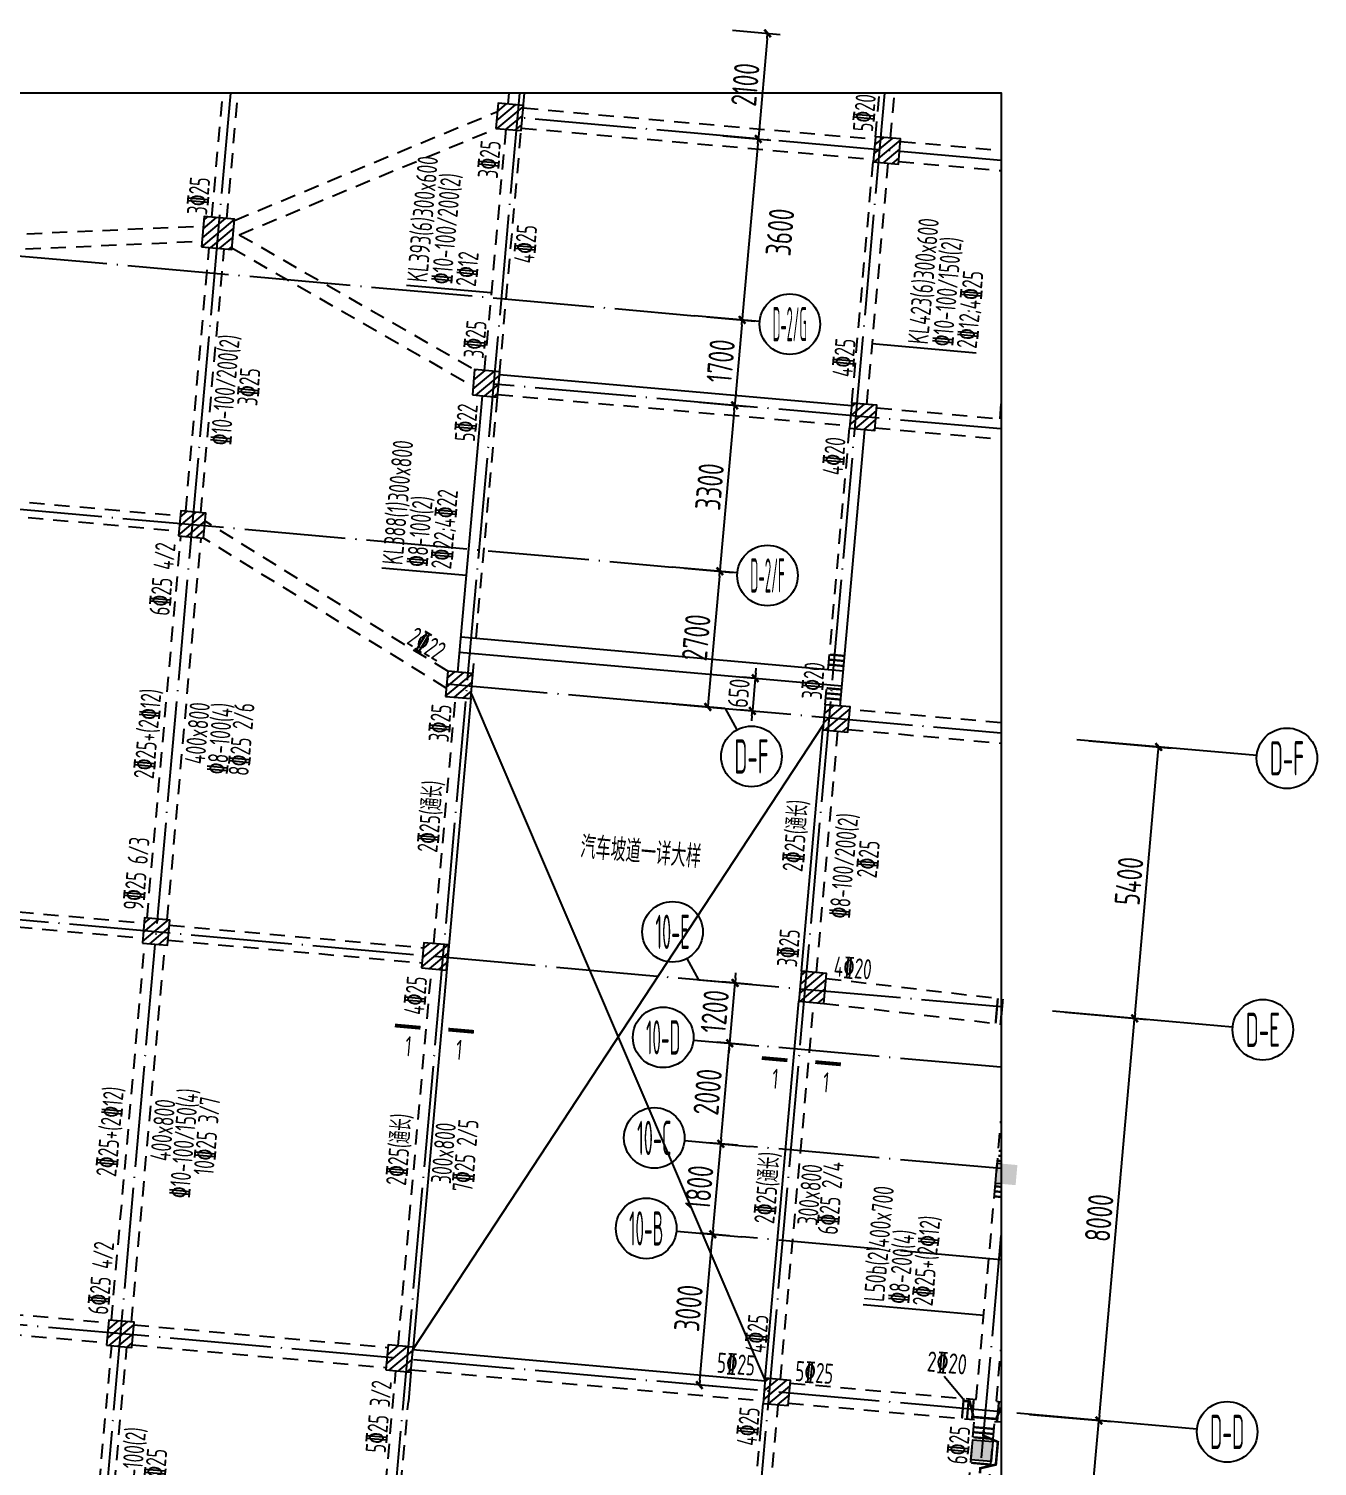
# Model space of a CAD drawing. Header units: millimetres. Extents: x 64473 to 386235, y 427387 to 703525.
# Drawn here: x 88134 to 113651, y 451063 to 479548 of the extents above; entities that cross this region are included whole.
import ezdxf
from ezdxf.enums import TextEntityAlignment as Align

# ---------------------------------------------------------------- set-up
doc = ezdxf.new("R2010")
doc.units = ezdxf.units.MM
doc.header["$LTSCALE"] = 100
doc.header["$PDMODE"] = 35
doc.header["$PDSIZE"] = 200
doc.linetypes.add('3', pattern=[5, 3, -2])
doc.linetypes.add('DOTE', pattern=[2.42, 2, -0.2, 0.02, -0.2])
for name, color, linetype in [('B-DIM', 1, 'Continuous'), ('B-TEXT', 7, 'Continuous'), ('B-开洞', 7, 'Continuous'), ('COLU', 7, 'Continuous'), ('colu-1层', 6, 'Continuous'), ('h填实-1层', 254, 'Continuous'), ('h斜线-柱', 7, 'Continuous'), ('L-AXIS', 3, 'Continuous'), ('L-dote', 253, 'DOTE'), ('L-TEXT', 6, 'Continuous'), ('L-吊筋', 1, 'Continuous'), ('L-箍筋', 1, 'Continuous'), ('垂直标注', 31, 'Continuous'), ('垂直钢筋', 27, 'Continuous'), ('层12000', 54, 'Continuous'), ('梁', 4, 'Continuous'), ('梁虚线', 4, '3'), ('水平标注', 2, 'Continuous'), ('水平钢筋', 30, 'Continuous')]:
    doc.layers.add(name, color=color, linetype=linetype)
doc.styles.add('_TCH_AXIS', font='tssdeng.shx', dxfattribs={"width": 0.7, "bigfont": 'tssdchn.shx'})
doc.styles.add('COMPLEX', font='tssdeng.shx', dxfattribs={"width": 0.7, "bigfont": 'tssdchn.shx'})
doc.styles.get("Standard").update_dxf_attribs({"font": 'tssdeng.shx', "width": 0.7, "bigfont": 'tssdchn.shx'})
doc.styles.add('TSSD_Dimension', font='Tssdeng.shx', dxfattribs={"width": 0.7, "bigfont": 'tssdchn.shx'})
doc.dimstyles.new('TSSD_100_100$0', dxfattribs={"dimtxt": 300, "dimasz": 100, "dimexe": 250, "dimexo": 250, "dimgap": 100, "dimtad": 1, "dimdec": 0, "dimzin": 0, "dimdsep": 46, "dimtxsty": 'TSSD_Dimension', "dimblk": '_tsdbk', "dimblk1": '_tsdbk', "dimblk2": '_tsdbk', "dimsah": 1, "dimcen": 0, "dimclrt": 7, "dimadec": 0, "dimazin": 0, "dimtfac": 1, "dimtdec": 0, "dimtix": 1, "dimtmove": 2, "dimatfit": 3, "dimldrblk": '_tsdbk', "dimfxl": 1, "dimtolj": 1, "dimtzin": 0, "dimarcsym": 0})
pattern_1 = [(39.931646, (-659548.43, -374800.4), (-81.517904, 97.384965), [])]

# ---------------------------------------------------------------- blocks, each defined once
blk = doc.blocks.new('_tsdbk')
blk.add_line((-1, 0), (0, 0))
at = {"const_width": 0.5}
blk.add_lwpolyline([(-0.7, -0.7), (0.7, 0.7)], dxfattribs=at)
blk = doc.blocks.new('*D850')
at = {"layer": 'B-DIM', "color": 0, "lineweight": -2}
for p, q in [((102494, 466680), (102272, 466700)), ((102521, 466678), (102464, 466030)), ((102530, 466777), (102539, 466877)), ((102437, 466033), (102215, 466052)), ((102455, 465931), (102446, 465831))]:
    blk.add_line(p, q, dxfattribs=at)
at = {"layer": 'Defpoints', "color": 0}
for p in [(102743, 466658), (102464, 466030), (102686, 466011)]:
    blk.add_point(p, dxfattribs=at)
at = {"layer": 'B-DIM', "color": 0, "lineweight": -2, "xscale": 100, "yscale": 100, "zscale": 100}
for p, rotation in [((102521, 466678), 264.9316457874016), ((102464, 466030), 84.9316457874016)]:
    blk.add_blockref('_tsdbk', p, dxfattribs=dict(at, rotation=rotation))
at = {"layer": 'B-DIM', "color": 7, "insert": (102194, 466381), "char_height": 400, "attachment_point": 5, "rotation": 84.9316, "style": 'TSSD_Dimension'}
blk.add_mtext('\\A1;650', dxfattribs=at)
blk = doc.blocks.new('*D854')
at = {"layer": 'Defpoints', "color": 0}
for p in [(102122, 460640), (102699, 460588), (102593, 459393)]:
    blk.add_point(p, dxfattribs=at)
at = {"layer": 'L-AXIS', "color": 0, "lineweight": -2}
for p, q in [((102450, 460610), (101873, 460662)), ((102016, 459444), (102122, 460640)), ((102130, 460739), (102139, 460839)), ((102344, 459415), (101767, 459466)), ((102007, 459345), (101998, 459245))]:
    blk.add_line(p, q, dxfattribs=at)
at = {"layer": 'L-AXIS', "color": 0, "lineweight": -2, "xscale": 100, "yscale": 100, "zscale": 100}
for p, rotation in [((102122, 460640), 264.9316457892388), ((102016, 459444), 84.93164578923876)]:
    blk.add_blockref('_tsdbk', p, dxfattribs=dict(at, rotation=rotation))
at = {"layer": 'L-AXIS', "color": 7, "insert": (101720, 460073), "char_height": 500, "attachment_point": 5, "rotation": 84.9316, "style": 'TSSD_Dimension'}
blk.add_mtext('\\A1;1200', dxfattribs=at)
blk = doc.blocks.new('_AXISO')
blk.add_circle((0, 0), 0.5)
at = {"layer": 'B-TEXT', "style": 'COMPLEX', "width": 1.450893}
blk.add_attdef('A', text='', height=0.56, dxfattribs=at).set_placement((0.249375, -0.28), (0.749375, -0.28), align=Align.FIT)
blk = doc.blocks.new('*D860')
at = {"layer": 'Defpoints', "color": 0}
for p in [(101839, 457452), (102416, 457401), (102257, 455608)]:
    blk.add_point(p, dxfattribs=at)
at = {"layer": 'L-AXIS', "color": 0, "lineweight": -2}
for p, q in [((102167, 457423), (101590, 457474)), ((101689, 455759), (101830, 457352)), ((102008, 455630), (101431, 455681))]:
    blk.add_line(p, q, dxfattribs=at)
at = {"layer": 'L-AXIS', "color": 0, "lineweight": -2, "xscale": 100, "yscale": 100, "zscale": 100}
for p, rotation in [((101839, 457452), 84.93164578923876), ((101680, 455659), 264.9316457892388)]:
    blk.add_blockref('_tsdbk', p, dxfattribs=dict(at, rotation=rotation))
at = {"layer": 'L-AXIS', "color": 7, "insert": (101411, 456586), "char_height": 500, "attachment_point": 5, "rotation": 84.9316, "style": 'TSSD_Dimension'}
blk.add_mtext('\\A1;1800', dxfattribs=at)
blk = doc.blocks.new('*D861')
at = {"layer": 'Defpoints', "color": 0}
for p in [(101680, 455659), (102257, 455608), (101992, 452620)]:
    blk.add_point(p, dxfattribs=at)
at = {"layer": 'L-AXIS', "color": 0, "lineweight": -2}
for p, q in [((101424, 452770), (101671, 455559)), ((102008, 455630), (101431, 455681)), ((101743, 452642), (101166, 452693))]:
    blk.add_line(p, q, dxfattribs=at)
at = {"layer": 'L-AXIS', "color": 0, "lineweight": -2, "xscale": 100, "yscale": 100, "zscale": 100}
for p, rotation in [((101680, 455659), 84.93164578923876), ((101415, 452671), 264.9316457892388)]:
    blk.add_blockref('_tsdbk', p, dxfattribs=dict(at, rotation=rotation))
at = {"layer": 'L-AXIS', "color": 7, "insert": (101199, 454196), "char_height": 500, "attachment_point": 5, "rotation": 84.9316, "style": 'TSSD_Dimension'}
blk.add_mtext('\\A1;3000', dxfattribs=at)
blk = doc.blocks.new('*D862')
at = {"layer": 'Defpoints', "color": 0}
for p in [(102016, 459444), (102593, 459393), (102416, 457401)]:
    blk.add_point(p, dxfattribs=at)
at = {"layer": 'L-AXIS', "color": 0, "lineweight": -2}
for p, q in [((102344, 459415), (101767, 459466)), ((101848, 457552), (102007, 459345)), ((102167, 457423), (101590, 457474))]:
    blk.add_line(p, q, dxfattribs=at)
at = {"layer": 'L-AXIS', "color": 0, "lineweight": -2, "xscale": 100, "yscale": 100, "zscale": 100}
for p, rotation in [((102016, 459444), 84.93164578923876), ((101839, 457452), 264.9316457892388)]:
    blk.add_blockref('_tsdbk', p, dxfattribs=dict(at, rotation=rotation))
at = {"layer": 'L-AXIS', "color": 7, "insert": (101579, 458479), "char_height": 500, "attachment_point": 5, "rotation": 84.9316, "style": 'TSSD_Dimension'}
blk.add_mtext('\\A1;2000', dxfattribs=at)
blk = doc.blocks.new('*D863')
at = {"layer": 'Defpoints', "color": 0}
for p in [(101633, 477448), (101315, 473862), (102262, 473779)]:
    blk.add_point(p, dxfattribs=at)
at = {"layer": 'L-AXIS', "color": 0, "lineweight": -2}
for p, q in [((101882, 477426), (102829, 477342)), ((102571, 477265), (102271, 473878)), ((101564, 473840), (102511, 473756))]:
    blk.add_line(p, q, dxfattribs=at)
at = {"layer": 'L-AXIS', "color": 0, "lineweight": -2, "xscale": 100, "yscale": 100, "zscale": 100}
for p, rotation in [((102580, 477364), 84.93164578923876), ((102262, 473779), 264.9316457892388)]:
    blk.add_blockref('_tsdbk', p, dxfattribs=dict(at, rotation=rotation))
at = {"layer": 'L-AXIS', "color": 7, "insert": (103011, 475518), "char_height": 500, "attachment_point": 5, "rotation": 84.9316, "style": 'TSSD_Dimension'}
blk.add_mtext('\\A1;3600', dxfattribs=at)
blk = doc.blocks.new('*D864')
at = {"layer": 'Defpoints', "color": 0}
for p in [(100873, 468882), (100635, 466193), (101582, 466109)]:
    blk.add_point(p, dxfattribs=at)
at = {"layer": 'L-AXIS', "color": 0, "lineweight": -2}
for p, q in [((101122, 468860), (102069, 468776)), ((101811, 468698), (101591, 466208)), ((100884, 466171), (101831, 466087))]:
    blk.add_line(p, q, dxfattribs=at)
at = {"layer": 'L-AXIS', "color": 0, "lineweight": -2, "xscale": 100, "yscale": 100, "zscale": 100}
for p, rotation in [((101820, 468798), 84.93164578923876), ((101582, 466109), 264.9316457892388)]:
    blk.add_blockref('_tsdbk', p, dxfattribs=dict(at, rotation=rotation))
at = {"layer": 'L-AXIS', "color": 7, "insert": (101352, 467484), "char_height": 500, "attachment_point": 5, "rotation": 84.9316, "style": 'TSSD_Dimension'}
blk.add_mtext('\\A1;2700', dxfattribs=at)
blk = doc.blocks.new('*D865')
at = {"layer": 'Defpoints', "color": 0}
for p in [(101315, 473862), (101165, 472169), (102112, 472085)]:
    blk.add_point(p, dxfattribs=at)
at = {"layer": 'L-AXIS', "color": 0, "lineweight": -2}
for p, q in [((101564, 473840), (102511, 473756)), ((102253, 473679), (102121, 472185)), ((101414, 472147), (102361, 472063))]:
    blk.add_line(p, q, dxfattribs=at)
at = {"layer": 'L-AXIS', "color": 0, "lineweight": -2, "xscale": 100, "yscale": 100, "zscale": 100}
for p, rotation in [((102262, 473779), 84.93164578923876), ((102112, 472085), 264.9316457892388)]:
    blk.add_blockref('_tsdbk', p, dxfattribs=dict(at, rotation=rotation))
at = {"layer": 'L-AXIS', "color": 7, "insert": (101838, 472963), "char_height": 500, "attachment_point": 5, "rotation": 84.9316, "style": 'TSSD_Dimension'}
blk.add_mtext('\\A1;1700', dxfattribs=at)
blk = doc.blocks.new('*D866')
at = {"layer": 'Defpoints', "color": 0}
for p in [(101165, 472169), (100873, 468882), (101820, 468798)]:
    blk.add_point(p, dxfattribs=at)
at = {"layer": 'L-AXIS', "color": 0, "lineweight": -2}
for p, q in [((101414, 472147), (102361, 472063)), ((102103, 471986), (101829, 468898)), ((101122, 468860), (102069, 468776))]:
    blk.add_line(p, q, dxfattribs=at)
at = {"layer": 'L-AXIS', "color": 0, "lineweight": -2, "xscale": 100, "yscale": 100, "zscale": 100}
for p, rotation in [((102112, 472085), 84.93164578923876), ((101820, 468798), 264.9316457892388)]:
    blk.add_blockref('_tsdbk', p, dxfattribs=dict(at, rotation=rotation))
at = {"layer": 'L-AXIS', "color": 7, "insert": (101617, 470473), "char_height": 500, "attachment_point": 5, "rotation": 84.9316, "style": 'TSSD_Dimension'}
blk.add_mtext('\\A1;3300', dxfattribs=at)
blk = doc.blocks.new('*D867')
at = {"layer": 'Defpoints', "color": 0}
for p in [(101819, 479540), (101633, 477448), (102580, 477364)]:
    blk.add_point(p, dxfattribs=at)
at = {"layer": 'L-AXIS', "color": 0, "lineweight": -2}
for p, q in [((102068, 479518), (103015, 479434)), ((102757, 479357), (102589, 477464)), ((101882, 477426), (102829, 477342))]:
    blk.add_line(p, q, dxfattribs=at)
at = {"layer": 'L-AXIS', "color": 0, "lineweight": -2, "xscale": 100, "yscale": 100, "zscale": 100}
for p, rotation in [((102765, 479456), 84.93164578923876), ((102580, 477364), 264.9316457892388)]:
    blk.add_blockref('_tsdbk', p, dxfattribs=dict(at, rotation=rotation))
at = {"layer": 'L-AXIS', "color": 7, "insert": (102324, 478441), "char_height": 500, "attachment_point": 5, "rotation": 84.9316, "style": 'TSSD_Dimension'}
blk.add_mtext('\\A1;2100', dxfattribs=at)
blk = doc.blocks.new('*D889')
at = {"layer": 'Defpoints', "color": 0}
for p in [(108887, 465460), (110511, 465316), (108410, 460081)]:
    blk.add_point(p, dxfattribs=at)
at = {"layer": 'L-AXIS', "color": 0, "lineweight": -2}
for p, q in [((109137, 465438), (110760, 465294)), ((110042, 460037), (110502, 465217)), ((108659, 460059), (110283, 459915))]:
    blk.add_line(p, q, dxfattribs=at)
at = {"layer": 'L-AXIS', "color": 0, "lineweight": -2, "xscale": 100, "yscale": 100, "zscale": 100}
for p, rotation in [((110511, 465316), 84.93164578923876), ((110034, 459938), 264.9316457892388)]:
    blk.add_blockref('_tsdbk', p, dxfattribs=dict(at, rotation=rotation))
at = {"layer": 'L-AXIS', "color": 7, "insert": (109923, 462658), "char_height": 500, "attachment_point": 5, "rotation": 84.9316, "style": 'TSSD_Dimension'}
blk.add_mtext('\\A1;5400', dxfattribs=at)
blk = doc.blocks.new('*D890')
at = {"layer": 'Defpoints', "color": 0}
for p in [(108410, 460081), (110034, 459938), (107704, 452113)]:
    blk.add_point(p, dxfattribs=at)
at = {"layer": 'L-AXIS', "color": 0, "lineweight": -2}
for p, q in [((108659, 460059), (110283, 459915)), ((109336, 452068), (110025, 459838)), ((107953, 452091), (109576, 451947))]:
    blk.add_line(p, q, dxfattribs=at)
at = {"layer": 'L-AXIS', "color": 0, "lineweight": -2, "xscale": 100, "yscale": 100, "zscale": 100}
for p, rotation in [((110034, 459938), 84.93164578923876), ((109327, 451969), 264.9316457892388)]:
    blk.add_blockref('_tsdbk', p, dxfattribs=dict(at, rotation=rotation))
at = {"layer": 'L-AXIS', "color": 7, "insert": (109332, 455984), "char_height": 500, "attachment_point": 5, "rotation": 84.9316, "style": 'TSSD_Dimension'}
blk.add_mtext('\\A1;8000', dxfattribs=at)
blk = doc.blocks.new('*D891')
at = {"layer": 'Defpoints', "color": 0}
for p in [(107704, 452113), (109327, 451969), (107240, 446883)]:
    blk.add_point(p, dxfattribs=at)
at = {"layer": 'L-AXIS', "color": 0, "lineweight": -2}
for p, q in [((107953, 452091), (109576, 451947)), ((108872, 446839), (109318, 451869)), ((107489, 446861), (109112, 446717))]:
    blk.add_line(p, q, dxfattribs=at)
at = {"layer": 'L-AXIS', "color": 0, "lineweight": -2, "xscale": 100, "yscale": 100, "zscale": 100}
for p, rotation in [((109327, 451969), 84.93164578923876), ((108863, 446739), 264.9316457892388)]:
    blk.add_blockref('_tsdbk', p, dxfattribs=dict(at, rotation=rotation))
at = {"layer": 'L-AXIS', "color": 7, "insert": (108746, 449385), "char_height": 500, "attachment_point": 5, "rotation": 84.9316, "style": 'TSSD_Dimension'}
blk.add_mtext('\\A1;5250', dxfattribs=at)

msp = doc.modelspace()

# ---------------------------------------------------------------- hatches: boundary and pattern name
at = {"layer": 'h填实-1层'}
for points in [[(107677.1, 456633), (107278.6, 456668.3), (107314, 457066.7), (107712.4, 457031.4)], [(107191.2, 451154.5), (106792.7, 451189.8), (106828.1, 451588.2), (107226.5, 451552.9)]]:
    msp.add_hatch(color=256, dxfattribs=at).paths.add_polyline_path(points)
at = {"layer": 'h斜线-柱'}
h = msp.add_hatch(dxfattribs=at)
h.set_pattern_fill('ANSI31', color=256, scale=40, angle=-5.06835, style=0)
h.set_pattern_definition([(39.931646, (-667019.1, -374137.81), (-81.517904, 97.384965), [])])
h.paths.add_polyline_path([(97386.8, 477574), (97884.9, 477529.9), (97929.1, 478027.9), (97431, 478072.1)])
h = msp.add_hatch(dxfattribs=at)
h.set_pattern_fill('ANSI31', color=256, scale=40, angle=-5.06835, style=0)
h.set_pattern_definition(pattern_1)
h.paths.add_polyline_path([(104857.5, 476911.5), (105355.6, 476867.3), (105399.7, 477365.3), (104901.7, 477409.5)])
h = msp.add_hatch(dxfattribs=at)
h.set_pattern_fill('ANSI31', color=256, scale=40, angle=-5.06835, style=0)
h.set_pattern_definition([(39.931646, (-192021.11, -51652.96), (-81.517904, 97.384965), [])])
h.paths.add_polyline_path([(91557, 475229.9), (92154.6, 475176.9), (92207.6, 475774.6), (91610, 475827.6)])
h = msp.add_hatch(dxfattribs=at)
h.set_pattern_fill('ANSI31', color=256, scale=40, angle=-5.06835, style=0)
h.set_pattern_definition(pattern_1)
h.paths.add_polyline_path([(96918.6, 472294.8), (97416.7, 472250.6), (97460.8, 472748.6), (96962.8, 472792.8)])
h = msp.add_hatch(dxfattribs=at)
h.set_pattern_fill('ANSI31', color=256, scale=40, angle=-5.06835, style=0)
h.set_pattern_definition(pattern_1)
h.paths.add_polyline_path([(104389.3, 471632.2), (104887.3, 471588), (104931.5, 472086.1), (104433.5, 472130.2)])
h = msp.add_hatch(dxfattribs=at)
h.set_pattern_fill('ANSI31', color=256, scale=40, angle=-5.06835, style=0)
h.set_pattern_definition(pattern_1)
h.paths.add_polyline_path([(91098.8, 469498), (91596.8, 469453.8), (91641, 469951.9), (91143, 469996)])
h = msp.add_hatch(dxfattribs=at)
h.set_pattern_fill('ANSI31', color=256, scale=40, angle=-5.06835, style=0)
h.set_pattern_definition(pattern_1)
h.paths.add_polyline_path([(96388.6, 466318.2), (96886.6, 466274.1), (96930.8, 466772.1), (96432.7, 466816.3)])
h = msp.add_hatch(dxfattribs=at)
h.set_pattern_fill('ANSI31', color=256, scale=40, angle=-5.06835, style=0)
h.set_pattern_definition(pattern_1)
h.paths.add_polyline_path([(103859.2, 465655.6), (104357.3, 465611.5), (104401.5, 466109.5), (103903.4, 466153.7)])
h = msp.add_hatch(dxfattribs=at)
h.set_pattern_fill('ANSI31', color=256, scale=40, angle=-5.06835, style=0)
h.set_pattern_definition(pattern_1)
h.paths.add_polyline_path([(90383.2, 461429.6), (90881.2, 461385.5), (90925.4, 461883.5), (90427.4, 461927.7)])
h = msp.add_hatch(dxfattribs=at)
h.set_pattern_fill('ANSI31', color=256, scale=40, angle=-5.06835, style=0)
h.set_pattern_definition(pattern_1)
h.paths.add_polyline_path([(95911.5, 460939.3), (96409.5, 460895.2), (96453.7, 461393.2), (95955.7, 461437.4)])
h = msp.add_hatch(dxfattribs=at)
h.set_pattern_fill('ANSI31', color=256, scale=40, angle=-5.06835, style=0)
h.set_pattern_definition(pattern_1)
h.paths.add_polyline_path([(103382.2, 460276.8), (103880.2, 460232.6), (103933.2, 460830.2), (103435.2, 460874.4)])
h = msp.add_hatch(dxfattribs=at)
h.set_pattern_fill('ANSI31', color=256, scale=40, angle=-5.06835, style=0)
h.set_pattern_definition(pattern_1)
h.paths.add_polyline_path([(89676.4, 453460.9), (90174.5, 453416.8), (90218.7, 453914.8), (89720.6, 453959)])
h = msp.add_hatch(dxfattribs=at)
h.set_pattern_fill('ANSI31', color=256, scale=40, angle=-5.06835, style=0)
h.set_pattern_definition(pattern_1)
h.paths.add_polyline_path([(95204.7, 452970.6), (95702.8, 452926.4), (95747, 453424.5), (95248.9, 453468.7)])
h = msp.add_hatch(dxfattribs=at)
h.set_pattern_fill('ANSI31', color=256, scale=40, angle=-5.06835, style=0)
h.set_pattern_definition(pattern_1)
h.paths.add_polyline_path([(102675.4, 452308), (103173.5, 452263.9), (103217.6, 452761.9), (102719.6, 452806.1)])

# ---------------------------------------------------------------- linework, layer by layer
at = {"layer": 'B-开洞'}
for p, q in [((96895.6, 466373.6), (102714.9, 452756.3)), ((103868.1, 465755.3), (95742.5, 453374.7))]:
    msp.add_line(p, q, dxfattribs=at)
at = {"layer": 'COLU'}
for points in [[(97386.8, 477574), (97884.9, 477529.9), (97929.1, 478027.9), (97431, 478072.1)], [(104857.5, 476911.5), (105355.6, 476867.3), (105399.7, 477365.3), (104901.7, 477409.5)], [(91557, 475229.9), (92154.6, 475176.9), (92207.6, 475774.6), (91610, 475827.6)], [(96918.6, 472294.8), (97416.7, 472250.6), (97460.8, 472748.6), (96962.8, 472792.8)], [(104389.3, 471632.2), (104887.3, 471588), (104931.5, 472086.1), (104433.5, 472130.2)], [(91098.8, 469498), (91596.8, 469453.8), (91641, 469951.9), (91143, 469996)], [(96388.6, 466318.2), (96886.6, 466274.1), (96930.8, 466772.1), (96432.7, 466816.3)], [(103859.2, 465655.6), (104357.3, 465611.5), (104401.5, 466109.5), (103903.4, 466153.7)], [(90383.2, 461429.6), (90881.2, 461385.5), (90925.4, 461883.5), (90427.4, 461927.7)], [(95911.5, 460939.3), (96409.5, 460895.2), (96453.7, 461393.2), (95955.7, 461437.4)], [(103382.2, 460276.8), (103880.2, 460232.6), (103933.2, 460830.2), (103435.2, 460874.4)], [(89676.4, 453460.9), (90174.5, 453416.8), (90218.7, 453914.8), (89720.6, 453959)], [(95204.7, 452970.6), (95702.8, 452926.4), (95747, 453424.5), (95248.9, 453468.7)], [(102675.4, 452308), (103173.5, 452263.9), (103217.6, 452761.9), (102719.6, 452806.1)]]:
    msp.add_lwpolyline(points, close=True, dxfattribs=at)
at = {"layer": 'colu-1层'}
msp.add_lwpolyline([(107387.6, 456658.6), (107278.6, 456668.3), (107314, 457066.7), (107387.6, 457060.2)], dxfattribs=at)
msp.add_lwpolyline([(107191.2, 451154.5), (106792.7, 451189.8), (106828.1, 451588.2), (107226.5, 451552.9)], close=True, dxfattribs=at)
at = {"layer": 'L-AXIS'}
for p, q in [((102608, 473747.8), (101315.1, 473862.5)), ((102166.2, 468767.4), (100873.3, 468882)), ((101927.7, 466077.9), (100634.8, 466192.6)), ((101927.7, 466077.9), (102158.4, 465655.1)), ((112452.9, 465144.2), (108887.5, 465460.4)), ((101401.8, 460703.4), (101171, 461126.2)), ((101401.8, 460703.4), (102699.1, 460588.3)), ((111975.8, 459765.3), (108410.4, 460081.5)), ((101295.7, 459508.1), (102593.1, 459393)), ((101119.1, 457515.9), (102416.4, 457400.8)), ((100960, 455722.9), (102257.4, 455607.9)), ((111269.1, 451796.5), (107703.7, 452112.8))]:
    msp.add_line(p, q, dxfattribs=at)
at = {"layer": 'L-dote', "ltscale": 10}
for p, q in [((92128, 478272.9), (88625.6, 438782.3)), ((97850.4, 478272.9), (93842.4, 433081.8)), ((105078.7, 478272.9), (101679.4, 439945.9)), ((107387.6, 476938), (97807.4, 477787.7)), ((80456.2, 475712.5), (101315.1, 473862.5)), ((107387.6, 471617.2), (97339.1, 472508.5)), ((73125.4, 471343), (100873.3, 468882)), ((96410.6, 466567.2), (107387.6, 465593.7)), ((79298.9, 462663.7), (107387.6, 460172.5)), ((107387.6, 458967.8), (102593.1, 459393)), ((107387.6, 456959.9), (102416.4, 457400.8)), ((107387.6, 452141.1), (65085, 455893)), ((107387.6, 455152.9), (102257.4, 455607.9)), ((107387.6, 455633.6), (106616.5, 446938.9))]:
    msp.add_line(p, q, dxfattribs=at)
at = {"layer": 'L-TEXT', "const_width": 75}
for points in [[(95384.3, 459796.9), (95891.9, 459751.8)], [(96442.3, 459715.7), (96949.9, 459670.7)], [(102650.9, 459152.4), (103158.5, 459107.4)], [(103709, 459071.2), (104216.5, 459026.2)]]:
    msp.add_lwpolyline(points, dxfattribs=at)
at = {"layer": 'L-吊筋'}
msp.add_line((106670.2, 452355.3), (106261.7, 452843.3), dxfattribs=at)
at = {"layer": 'L-吊筋', "const_width": 50}
for points in [[(106670.2, 452355.3), (106769.8, 452346.5), (106842.9, 452038.8), (107291.2, 451999.1), (107387.6, 452220.9)], [(106969.9, 450923.2), (106978.7, 451022.8), (107286.4, 451095.9), (107326.1, 451544.1), (107036.1, 451670.2), (107045, 451769.8)]]:
    msp.add_lwpolyline(points, dxfattribs=at)
at = {"layer": 'L-箍筋', "const_width": 44.9}
for points in [[(103996.9, 467146.2), (104295.8, 467119.7)], [(103979.3, 466947), (104272.6, 466921)], [(103988, 467045.8), (104284.1, 467019.5)], [(103923.5, 466380.5), (104219.6, 466354.3)], [(103932.4, 466480.9), (104231.3, 466454.4)], [(103914.8, 466281.7), (104208.1, 466255.7)], [(107325.1, 460335.4), (107280.9, 459837.2)], [(107423.6, 460323.9), (107379.4, 459825.7)], [(107334.7, 457215.2), (107387.6, 457210.5)], [(107343.5, 457314.8), (107387.6, 457310.9)], [(107325.8, 457115.6), (107387.6, 457110.1)], [(107283.8, 456608.6), (107387.6, 456599.4)], [(107266.1, 456409.4), (107387.6, 456398.6)], [(107274.9, 456509), (107387.6, 456499)], [(106649.7, 452407.3), (106614.4, 452008.9)], [(106749.3, 452398.5), (106714, 452000)], [(106849, 452389.7), (106813.6, 451991.2)], [(107347, 452345.5), (107311.7, 451947)], [(106857.6, 451836.3), (107256, 451801)], [(106839.9, 451637.1), (107238.4, 451601.8)], [(106848.8, 451736.7), (107247.2, 451701.4)], [(106797.9, 451130.1), (107196.3, 451094.7)]]:
    msp.add_lwpolyline(points, dxfattribs=at)
at = {"layer": '垂直标注'}
for p, q in [((95614.7, 474468.8), (97291.5, 474320.1)), ((106897.9, 473118.9), (104838.5, 473301.6)), ((95125.7, 468868.8), (96802.4, 468720.1)), ((104660.9, 454267.7), (107046.9, 454056.1))]:
    msp.add_line(p, q, dxfattribs=at)
at = {"layer": '层12000', "color": 254}
msp.add_lwpolyline([(65058.5, 478278.6), (107387.9, 478278.6), (107387.9, 430253.3), (65058.5, 430253.3)], close=True, dxfattribs=at)
at = {"layer": '梁'}
for p, q in [((97456.2, 472698.9), (104428.8, 472080.4)), ((96631.9, 466798.5), (97117.8, 472277)), ((104202.2, 466127.2), (104688.1, 471605.7)), ((96693.8, 467495.9), (104264.1, 466824.5)), ((96667.3, 467197), (104237.6, 466525.6)), ((96886.6, 466274.3), (95747, 453424.5)), ((103435.2, 460874.4), (103859.2, 465655.6)), ((102719.6, 452805.8), (103382.2, 460276.8)), ((95742.5, 453374.7), (102714.9, 452756.3)), ((95702.8, 452926.4), (95651.3, 452345.7)), ((102623.9, 451727.3), (102675.4, 452308))]:
    msp.add_line(p, q, dxfattribs=at)
at = {"layer": '梁虚线'}
for p, q in [((91759.4, 475814.3), (91977.4, 478272.9)), ((92058.2, 475787.8), (92278.6, 478272.9)), ((97630.2, 478054.4), (97649.6, 478272.9)), ((97924.6, 477978.1), (97950.8, 478272.9)), ((104901.7, 477409.2), (104978.3, 478272.9)), ((105200.5, 477383.1), (105279.5, 478272.9)), ((92205.5, 475750.8), (97416.6, 477910)), ((97924.4, 477978.1), (104897, 477359.7)), ((92302.4, 475466.2), (97387.3, 477573.1)), ((97162, 472775.1), (97586.1, 477556.3)), ((97456.4, 472698.8), (97884.9, 477530.2)), ((97889.5, 477579.7), (104862.2, 476961.2)), ((105395.1, 477315.5), (107387.6, 477138.8)), ((104433.4, 472129.9), (104861.9, 476961.3)), ((104732.3, 472103.8), (105156.4, 476885)), ((105360.2, 476917.1), (107387.6, 476737.3)), ((86100.2, 475397.3), (91593.3, 475639.6)), ((92302.4, 475466.2), (96963.6, 472793.1)), ((86073.8, 475095.8), (91566.6, 475338.2)), ((91242.6, 469987), (91706.4, 475216.7)), ((91541.4, 469960.9), (92005.2, 475190.2)), ((92157, 475203.7), (96933.7, 472464.4)), ((97421.3, 472300.4), (104394, 471682)), ((96992.6, 467469.4), (97416.7, 472250.9)), ((104926.9, 472036.3), (107387.6, 471818)), ((103965.2, 466851), (104389.3, 471632.2)), ((104892, 471637.8), (107387.6, 471416.5)), ((85655.5, 470382.3), (91133.9, 469896.4)), ((85629.3, 470083.5), (91107.8, 469597.6)), ((96432.7, 466816.3), (91626.4, 469787.5)), ((90477.2, 461923.4), (91148.6, 469493.3)), ((90875.7, 461888.5), (91547.1, 469458.5)), ((96403.1, 466481.9), (91596.8, 469453.8)), ((96921.9, 466672.5), (96966.1, 467170.5)), ((103903.4, 466153.7), (103938.7, 466552.1)), ((96154.9, 461419.7), (96587.8, 466300.5)), ((107387.6, 465794.5), (104396.8, 466059.7)), ((103734, 460847.9), (104158.1, 465629.2)), ((104361.9, 465661.3), (107387.6, 465392.9)), ((84940, 462314), (90418.5, 461828.1)), ((84913.5, 462015.2), (90392, 461529.3)), ((90916.6, 461783.9), (95946.8, 461337.8)), ((90890.1, 461485.1), (95920.3, 461038.9)), ((89770.4, 453954.3), (90433, 461425.4)), ((90168.9, 453919.5), (90831.5, 461390.5)), ((95448.1, 453451), (96110.7, 460921.6)), ((103924.4, 460730.8), (107387.6, 460328.1)), ((103018.4, 452779.6), (103681, 460250.3)), ((103880.2, 460232.6), (107387.6, 459824.7)), ((106898.8, 452385.2), (107387.6, 457897.6)), ((84237.5, 454395.1), (89716, 453909.2)), ((84202.6, 453996.6), (89681.1, 453510.7)), ((90214, 453865), (95244.5, 453418.9)), ((89356.4, 448720.5), (89776, 453451.9)), ((89655.3, 448694.3), (90074.9, 453425.8)), ((90179.1, 453466.5), (95209.2, 453020.4)), ((107297.2, 452349.9), (107387.6, 453369.8)), ((94984.3, 448221.5), (95404, 452952.9)), ((95707.4, 452976.2), (102680.1, 452357.8)), ((103213, 452712.1), (106898.8, 452385.2)), ((95283.2, 448195), (95651.3, 452345.7)), ((102554.6, 447550.2), (102974.3, 452281.6)), ((103178.1, 452313.6), (106863.4, 451986.8)), ((107297.2, 452349.9), (107387.6, 452341.9)), ((106435, 447155.8), (106863.4, 451986.8)), ((106833.4, 447120.4), (107261.8, 451951.5)), ((107261.8, 451951.5), (107387.6, 451940.3)), ((102255.8, 447576.3), (102623.9, 451727.3))]:
    msp.add_line(p, q, dxfattribs=at)
at = {"layer": '水平标注'}
msp.add_line((107387.6, 472114.9), (107361.5, 471820.3), dxfattribs=at)

# ---------------------------------------------------------------- block references
at = {"layer": 'L-AXIS'}
ref = msp.add_blockref('_AXISO', (103205.6, 473694.8), dxfattribs=dict(at, xscale=1199.999999999998, yscale=1200, zscale=1200, rotation=359.9996457873791))
ref.add_attrib('A', 'D-2/G', dxfattribs={"color": 7, "height": 678.82, "rotation": 359.99965, "style": '_TCH_AXIS', "width": 0.201923}).set_placement((102866.2, 473355.4), (103545, 473355.4), align=Align.FIT)
ref = msp.add_blockref('_AXISO', (102763.9, 468714.4), dxfattribs=dict(at, xscale=1199.999999999998, yscale=1200, zscale=1200, rotation=359.9996457873791))
ref.add_attrib('A', 'D-2/F', dxfattribs={"color": 7, "height": 678.82, "rotation": 359.99965, "style": '_TCH_AXIS', "width": 0.205882}).set_placement((102424.5, 468375), (103103.3, 468375), align=Align.FIT)
ref = msp.add_blockref('_AXISO', (102445.9, 465128.4), dxfattribs=dict(at, xscale=1199.999999999998, yscale=1200, zscale=1200, rotation=359.9996457873791))
ref.add_attrib('A', 'D-F', dxfattribs={"color": 7, "height": 678.82, "rotation": 359.99965, "style": '_TCH_AXIS', "width": 0.35}).set_placement((102106.4, 464789), (102785.3, 464789), align=Align.FIT)
ref = msp.add_blockref('_AXISO', (113050.6, 465091.1), dxfattribs=dict(at, xscale=1199.999999999998, yscale=1200, zscale=1200, rotation=359.9996457873791))
ref.add_attrib('A', 'D-F', dxfattribs={"color": 7, "height": 678.82, "rotation": 359.99965, "style": '_TCH_AXIS', "width": 0.35}).set_placement((112711.1, 464751.7), (113390, 464751.7), align=Align.FIT)
ref = msp.add_blockref('_AXISO', (100883.6, 461652.9), dxfattribs=dict(at, xscale=1199.999999999998, yscale=1200, zscale=1200, rotation=359.9996457873791))
ref.add_attrib('A', '10-E', dxfattribs={"color": 7, "height": 678.82, "rotation": 359.99965, "style": '_TCH_AXIS', "width": 0.28}).set_placement((100544.2, 461313.5), (101223, 461313.5), align=Align.FIT)
ref = msp.add_blockref('_AXISO', (100698.1, 459561.1), dxfattribs=dict(at, xscale=1199.999999999998, yscale=1200, zscale=1200, rotation=359.9996457873791))
ref.add_attrib('A', '10-D', dxfattribs={"color": 7, "height": 678.82, "rotation": 359.99965, "style": '_TCH_AXIS', "width": 0.276316}).set_placement((100358.7, 459221.7), (101037.5, 459221.7), align=Align.FIT)
ref = msp.add_blockref('_AXISO', (112573.5, 459712.3), dxfattribs=dict(at, xscale=1199.999999999998, yscale=1200, zscale=1200, rotation=359.9996457873791))
ref.add_attrib('A', 'D-E', dxfattribs={"color": 7, "height": 678.82, "rotation": 359.99965, "style": '_TCH_AXIS', "width": 0.35}).set_placement((112234.1, 459372.9), (112912.9, 459372.8), align=Align.FIT)
ref = msp.add_blockref('_AXISO', (100521.4, 457568.9), dxfattribs=dict(at, xscale=1199.999999999998, yscale=1200, zscale=1200, rotation=359.9996457873791))
ref.add_attrib('A', '10-C', dxfattribs={"color": 7, "height": 678.82, "rotation": 359.99965, "style": '_TCH_AXIS', "width": 0.272727}).set_placement((100182, 457229.5), (100860.8, 457229.5), align=Align.FIT)
ref = msp.add_blockref('_AXISO', (100362.4, 455775.9), dxfattribs=dict(at, xscale=1199.999999999998, yscale=1200, zscale=1200, rotation=359.9996457873791))
ref.add_attrib('A', '10-B', dxfattribs={"color": 7, "height": 678.82, "rotation": 359.99965, "style": '_TCH_AXIS', "width": 0.276316}).set_placement((100023, 455436.5), (100701.8, 455436.5), align=Align.FIT)
ref = msp.add_blockref('_AXISO', (111866.7, 451743.5), dxfattribs=dict(at, xscale=1199.999999999998, yscale=1200, zscale=1200, rotation=359.9996457873791))
ref.add_attrib('A', 'D-D', dxfattribs={"color": 7, "height": 678.82, "rotation": 359.99965, "style": '_TCH_AXIS', "width": 0.344262}).set_placement((111527.3, 451404.1), (112206.2, 451404.1), align=Align.FIT)

# ---------------------------------------------------------------- texts
at = {"layer": 'B-开洞', "width": 0.7}
msp.add_text('汽车坡道一详大样', height=450, rotation=354.93165, dxfattribs=at).set_placement((99045.3, 463119.7))
at = {"layer": 'L-TEXT', "width": 0.65}
for p in [(95573, 459192.8), (96577.8, 459121.6), (102839.6, 458548.3), (103844.4, 458477.2)]:
    msp.add_text('1', height=400, rotation=354.9317, dxfattribs=at).set_placement(p)
at = {"layer": 'L-吊筋', "width": 0.7}
msp.add_text('2%%13320', height=400, rotation=354.93165, dxfattribs=at).set_placement((105910.4, 452944.7))
at = {"layer": '垂直标注', "width": 0.65}
for s, height, rotation, p in [('KL393(6)300x600', 403, 84.93154, (96023.3, 474513.5)), ('%%13210-100/200(2)', 402, 84.93154, (96505, 474470.8)), ('KL423(6)300x600', 403, 84.93156, (105941.6, 473284.7)), ('%%13210-100/150(2)', 402, 84.93156, (106423.3, 473241.9)), ('2%%13212', 401, 84.93154, (96986.7, 474428)), ('2%%13212;4%%13325', 401, 84.93156, (106905, 473199.2)), ('KL388(1)300x800', 403, 84.93154, (95534.2, 468913.5)), ('2%%13322;4%%13322', 401, 84.93154, (96497.6, 468828.1)), ('%%1328-100(2)', 402, 84.93154, (96015.9, 468870.8)), ('L50b(2)400x700', 403, 84.93157, (105069.4, 454312.4)), ('2%%13325+(2%%13212)', 401, 84.93157, (106032.8, 454226.9)), ('%%1328-200(4)', 402, 84.93157, (105551.1, 454269.6))]:
    msp.add_text(s, height=height, rotation=rotation, dxfattribs=at).set_placement(p)
at = {"layer": '垂直钢筋', "color": 0, "width": 0.65}
for s, rotation, p in [('5%%13320', 84.93168, (104849.6, 477496.2)), ('3%%13325', 84.93159, (97420.7, 476569.7)), ('3%%13325', 84.93165, (91662.9, 475845.6)), ('4%%13325', 84.93159, (98137.3, 474888.9)), ('3%%13325', 84.93159, (97140.3, 473002.4)), ('%%13210-100/200(2)', 84.93173, (92124.2, 471282.1)), ('4%%13325', 84.93159, (104445, 472635.7)), ('3%%13325', 84.93169, (92658, 472063.2)), ('5%%13322', 84.93157, (96965.1, 471355.3)), ('4%%13320', 84.93167, (104249, 470690.4)), ('6%%13325 4/2', 84.93173, (90916.3, 467907.3)), ('3%%13320', 84.93221, (103837, 466242.9)), ('2%%13325+(2%%13212)', 84.93168, (90607.9, 464672.4)), ('400x800', 84.93168, (91617.9, 464964.7)), ('%%1328-100(4)', 84.93168, (92056.1, 464760.1)), ('8%%13325 2/6', 84.93168, (92482.1, 464732.8)), ('%%1328-100/200(2)', 84.93157, (104380, 461905.1)), ('9%%13325 6/3', 84.93168, (90402, 462070.4)), ('2%%13325', 84.93157, (104924.8, 462706.8)), ('2%%13325+(2%%13212)', 84.93165, (89863.3, 456789.2)), ('%%13210-100/150(4)', 84.93165, (91309.3, 456363.1)), ('10%%13325 3/7', 84.93165, (91791.3, 456817.5)), ('400x800', 84.93165, (90932.8, 457098.9)), ('300x800', 84.93164, (96491.9, 456646.4)), ('7%%13325 2/5', 84.93164, (96919.7, 456489.4)), ('300x800', 84.93164, (103749.1, 455822.7)), ('6%%13325 2/4', 84.93164, (104149.3, 455640.9)), ('6%%13325 4/2', 84.93165, (89700.5, 454055.7)), ('6%%13325', 84.93181, (106715.3, 451089.3))]:
    msp.add_text(s, height=400, rotation=rotation, dxfattribs=at).set_placement(p)
at = {"layer": '垂直钢筋', "color": 6, "width": 0.65}
for s, rotation, p in [('3%%13325', 84.93158, (96447, 465398.9)), ('2%%13325(通长)', 84.93164, (96223.6, 463214.2)), ('2%%13325(通长)', 84.93164, (103455.4, 462832.7)), ('3%%13325', 84.93157, (103345.9, 460943.5)), ('4%%13325', 84.93158, (95958.4, 459996.5)), ('2%%13325(通长)', 84.93164, (95604, 456614.4)), ('2%%13325(通长)', 84.93164, (102895.1, 455855.7)), ('4%%13325', 84.93164, (102720.2, 453295)), ('5%%13325 3/2', 84.93164, (95200.2, 451314.3)), ('4%%13325', 84.93159, (102547.9, 451458)), ('%%13210-100(2)', 84.93169, (90327.1, 450315.9)), ('3%%13325', 84.93169, (90812.9, 450649.5))]:
    msp.add_text(s, height=400, rotation=rotation, dxfattribs=at).set_placement(p)
at = {"layer": '水平钢筋', "color": 0, "width": 0.65}
for s, rotation, p in [('2%%13322', 328.98934, (95598.3, 467370.7)), ('4%%13320', 354.9317, (104063.6, 460770.6)), ('5%%13325', 354.93166, (101748.9, 452920.3)), ('5%%13325', 354.93166, (103299.2, 452755.1))]:
    msp.add_text(s, height=400, rotation=rotation, dxfattribs=at).set_placement(p)

# ---------------------------------------------------------------- dimensions: what is measured, and where the dimension line sits
at = {"layer": 'B-DIM'}
dim = msp.add_aligned_dim(p1=(102743, 466658.2), p2=(102685.5, 466010.7), distance=-222.6, dimstyle='TSSD_100_100$0', override={"dimtxt": 400}, dxfattribs=at)
dim.commit()
dim.dimension.update_dxf_attribs({"geometry": '*D850', "text_midpoint": (102193.7, 466380.6)})
at = {"layer": 'L-AXIS'}
for base, p1, p2, picture, middle in [((102580, 477364.4), (101818.6, 479540.2), (101633.1, 477448.4), '*D867', (102324.1, 478441.3)), ((102111.7, 472085.2), (101315.1, 473862.5), (101164.9, 472169.1), '*D865', (101838.2, 472962.8)), ((101820.2, 468798.1), (101164.9, 472169.1), (100873.3, 468882), '*D866', (101617.4, 470472.5)), ((101581.7, 466108.6), (100873.3, 468882), (100634.8, 466192.6), '*D864', (101352.3, 467484.3)), ((110510.6, 465316.4), (108410.4, 460081.5), (108887.5, 465460.4), '*D889', (109923.4, 462657.9)), ((102121.6, 460639.5), (102593.1, 459393), (102699.1, 460588.3), '*D854', (101720, 460072.8)), ((110033.5, 459937.5), (107703.7, 452112.8), (108410.4, 460081.5), '*D890', (109331.5, 455984.1)), ((102015.6, 459444.2), (102416.4, 457400.8), (102593.1, 459393), '*D862', (101578.6, 458479.1)), ((101838.9, 457452.1), (102257.4, 455607.9), (102416.4, 457400.8), '*D860', (101410.8, 456586.5)), ((101679.9, 455659.1), (101992.4, 452619.6), (102257.4, 455607.9), '*D861', (101198.7, 454195.9)), ((109326.8, 451968.8), (107239.9, 446883.3), (107703.7, 452112.8), '*D891', (108746.2, 449385))]:
    dim = msp.add_linear_dim(base=base, p1=p1, p2=p2, angle=84.93165, dimstyle='TSSD_100_100$0', override={"dimtxt": 500}, dxfattribs=at)
    dim.commit()
    dim.dimension.update_dxf_attribs({"geometry": picture, "text_midpoint": middle})
dim = msp.add_linear_dim(base=(102261.9, 473778.5), p1=(101633.1, 477448.4), p2=(101315.1, 473862.5), angle=84.93165, dimstyle='TSSD_100_100$0', override={"dimtxt": 500}, dxfattribs=at)
dim.commit()
dim.dimension.update_dxf_attribs({"geometry": '*D863', "text_midpoint": (103010.9, 475517.9), "dimtype": 160})

doc.saveas('drawing.dxf')
